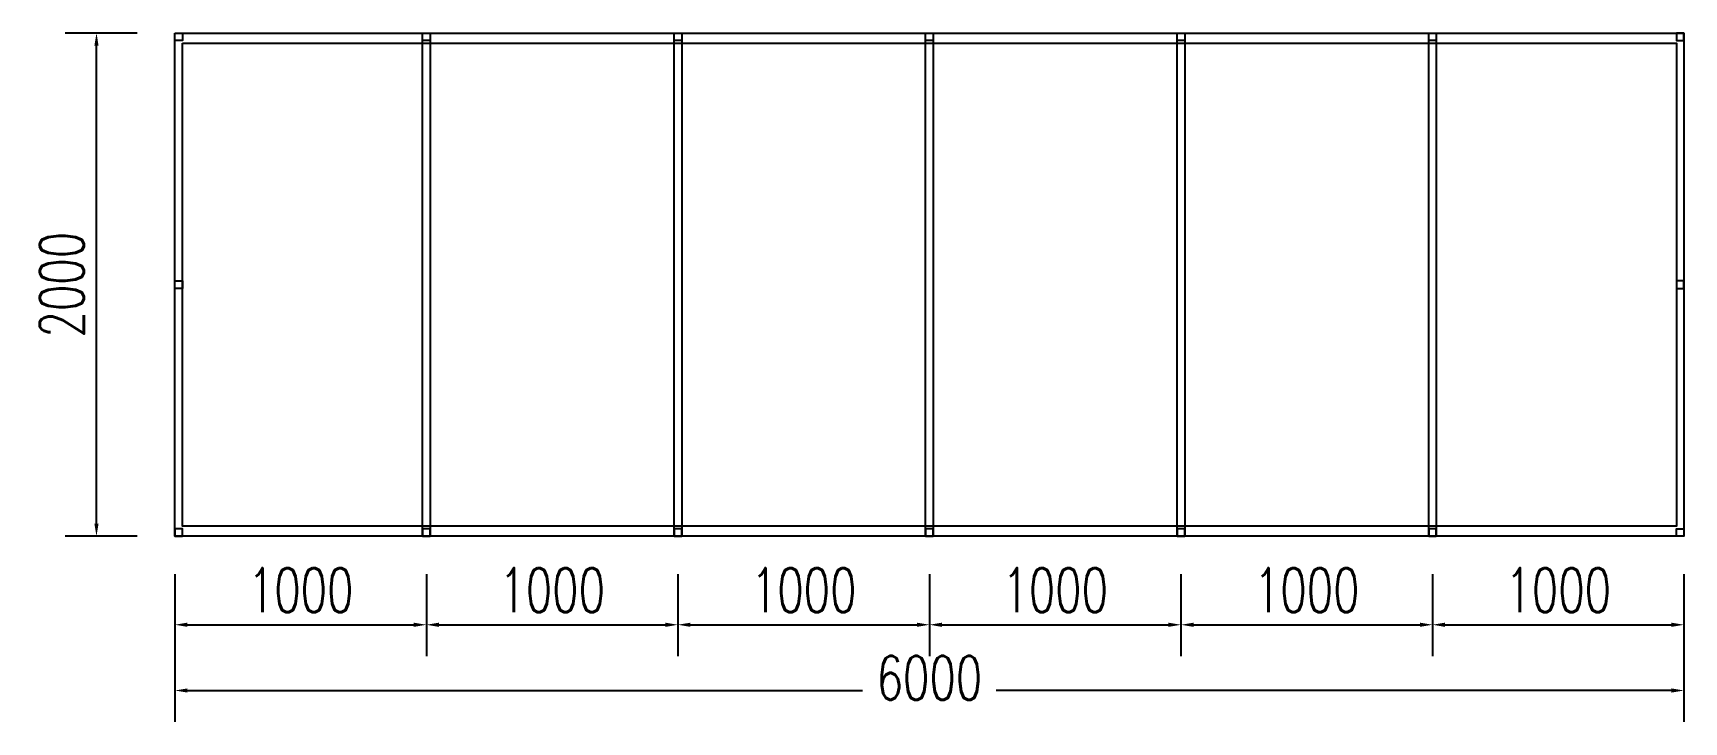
# Model space of a CAD drawing. Header units: millimetres. Extents: x -1088552 to 100, y 985 to 1353733.
# Drawn here: x -974148 to -967584, y 1257316 to 1260054 of the extents above; entities that cross this region are included whole.
import ezdxf

# ---------------------------------------------------------------- set-up
doc = ezdxf.new("R2010")
doc.units = ezdxf.units.MM
doc.header["$LTSCALE"] = 10
doc.layers.get('DEFPOINTS').update_dxf_attribs({"linetype": 'CONTINUOUS'})
doc.layers.add('W-STEEL_FRAME钢架', color=3, linetype='CONTINUOUS')
doc.styles.add('STANDARD_T3', font='simplex.shx', dxfattribs={"width": 0.7, "bigfont": 'gbcbig.shx'})
doc.dimstyles.new('W&&50', dxfattribs={"dimtxt": 175, "dimasz": 50, "dimexe": 125, "dimexo": 150, "dimgap": 50, "dimtad": 1, "dimdec": 0, "dimzin": 0, "dimdsep": 46, "dimtxsty": 'STANDARD_T3', "dimcen": 0.09, "dimclrd": 1, "dimclre": 1, "dimclrt": 7, "dimazin": 2, "dimtfac": 1, "dimtdec": 0, "dimtix": 1, "dimtmove": 2, "dimatfit": 3, "dimfxl": 100, "dimtolj": 1, "dimtzin": 0, "dimarcsym": 0})

# ---------------------------------------------------------------- blocks, each defined once
blk = doc.blocks.new('*D44')
at = {"layer": 'DEFPOINTS', "color": 0, "transparency": 16777216}
for p in [(-973584, 1258053.7), (-972584, 1258053.6), (-972584, 1257702.1)]:
    blk.add_point(p, dxfattribs=at)
at = {"layer": 'W-STEEL_FRAME钢架', "color": 1, "lineweight": -2, "transparency": 16777216}
for p, q in [((-973584, 1257903.7), (-973584, 1257577.1)), ((-972584, 1257903.6), (-972584, 1257577.1)), ((-973534, 1257702.1), (-972634, 1257702.1))]:
    blk.add_line(p, q, dxfattribs=at)
at = {"layer": 'W-STEEL_FRAME钢架', "color": 1, "transparency": 16777216}
for points in [[(-973534, 1257710.4), (-973534, 1257693.7), (-973584, 1257702.1)], [(-972634, 1257710.4), (-972634, 1257693.7), (-972584, 1257702.1)]]:
    blk.add_solid(points, dxfattribs=at)
at = {"layer": 'W-STEEL_FRAME钢架', "color": 7, "transparency": 16777216, "insert": (-973084, 1257839.6), "char_height": 175, "attachment_point": 5, "style": 'STANDARD_T3'}
blk.add_mtext('\\A1;1000', dxfattribs=at)
blk = doc.blocks.new('*D45')
at = {"layer": 'DEFPOINTS', "color": 0, "transparency": 16777216}
for p in [(-972584, 1258053.6), (-971584, 1258053.6), (-971584, 1257702.1)]:
    blk.add_point(p, dxfattribs=at)
at = {"layer": 'W-STEEL_FRAME钢架', "color": 1, "lineweight": -2, "transparency": 16777216}
for p, q in [((-972584, 1257903.6), (-972584, 1257577.1)), ((-971584, 1257903.6), (-971584, 1257577.1)), ((-972534, 1257702.1), (-971634, 1257702.1))]:
    blk.add_line(p, q, dxfattribs=at)
at = {"layer": 'W-STEEL_FRAME钢架', "color": 1, "transparency": 16777216}
for points in [[(-972534, 1257710.4), (-972534, 1257693.7), (-972584, 1257702.1)], [(-971634, 1257710.4), (-971634, 1257693.7), (-971584, 1257702.1)]]:
    blk.add_solid(points, dxfattribs=at)
at = {"layer": 'W-STEEL_FRAME钢架', "color": 7, "transparency": 16777216, "insert": (-972084, 1257839.6), "char_height": 175, "attachment_point": 5, "style": 'STANDARD_T3'}
blk.add_mtext('\\A1;1000', dxfattribs=at)
blk = doc.blocks.new('*D46')
at = {"layer": 'DEFPOINTS', "color": 0, "transparency": 16777216}
for p in [(-971584, 1258053.6), (-970584, 1258053.6), (-970584, 1257702.1)]:
    blk.add_point(p, dxfattribs=at)
at = {"layer": 'W-STEEL_FRAME钢架', "color": 1, "lineweight": -2, "transparency": 16777216}
for p, q in [((-971584, 1257903.6), (-971584, 1257577.1)), ((-970584, 1257903.6), (-970584, 1257577.1)), ((-971534, 1257702.1), (-970634, 1257702.1))]:
    blk.add_line(p, q, dxfattribs=at)
at = {"layer": 'W-STEEL_FRAME钢架', "color": 1, "transparency": 16777216}
for points in [[(-971534, 1257710.4), (-971534, 1257693.7), (-971584, 1257702.1)], [(-970634, 1257710.4), (-970634, 1257693.7), (-970584, 1257702.1)]]:
    blk.add_solid(points, dxfattribs=at)
at = {"layer": 'W-STEEL_FRAME钢架', "color": 7, "transparency": 16777216, "insert": (-971084, 1257839.6), "char_height": 175, "attachment_point": 5, "style": 'STANDARD_T3'}
blk.add_mtext('\\A1;1000', dxfattribs=at)
blk = doc.blocks.new('*D47')
at = {"layer": 'DEFPOINTS', "color": 0, "transparency": 16777216}
for p in [(-970584, 1258053.6), (-969584, 1258053.6), (-969584, 1257702.1)]:
    blk.add_point(p, dxfattribs=at)
at = {"layer": 'W-STEEL_FRAME钢架', "color": 1, "lineweight": -2, "transparency": 16777216}
for p, q in [((-970584, 1257903.6), (-970584, 1257577.1)), ((-969584, 1257903.6), (-969584, 1257577.1)), ((-970534, 1257702.1), (-969634, 1257702.1))]:
    blk.add_line(p, q, dxfattribs=at)
at = {"layer": 'W-STEEL_FRAME钢架', "color": 1, "transparency": 16777216}
for points in [[(-970534, 1257710.4), (-970534, 1257693.7), (-970584, 1257702.1)], [(-969634, 1257710.4), (-969634, 1257693.7), (-969584, 1257702.1)]]:
    blk.add_solid(points, dxfattribs=at)
at = {"layer": 'W-STEEL_FRAME钢架', "color": 7, "transparency": 16777216, "insert": (-970084, 1257839.6), "char_height": 175, "attachment_point": 5, "style": 'STANDARD_T3'}
blk.add_mtext('\\A1;1000', dxfattribs=at)
blk = doc.blocks.new('*D48')
at = {"layer": 'DEFPOINTS', "color": 0, "transparency": 16777216}
for p in [(-973584, 1258053.7), (-967584, 1258053.7), (-967584, 1257440.8)]:
    blk.add_point(p, dxfattribs=at)
at = {"layer": 'W-STEEL_FRAME钢架', "color": 1, "lineweight": -2, "transparency": 16777216}
for p, q in [((-973584, 1257903.7), (-973584, 1257315.8)), ((-967584, 1257903.7), (-967584, 1257315.8)), ((-973534, 1257440.8), (-970849.8, 1257440.8)), ((-967634, 1257440.8), (-970318.2, 1257440.8))]:
    blk.add_line(p, q, dxfattribs=at)
at = {"layer": 'W-STEEL_FRAME钢架', "color": 1, "transparency": 16777216}
for points in [[(-973534, 1257449.1), (-973534, 1257432.5), (-973584, 1257440.8)], [(-967634, 1257449.1), (-967634, 1257432.5), (-967584, 1257440.8)]]:
    blk.add_solid(points, dxfattribs=at)
at = {"layer": 'W-STEEL_FRAME钢架', "color": 7, "transparency": 16777216, "insert": (-970584, 1257490.8), "char_height": 175, "attachment_point": 5, "style": 'STANDARD_T3'}
blk.add_mtext('\\A1;6000', dxfattribs=at)
blk = doc.blocks.new('*D33')
at = {"layer": 'DEFPOINTS', "color": 0, "transparency": 16777216}
for p in [(-973895.7, 1260053.7), (-973584, 1260053.7), (-973584, 1258053.7)]:
    blk.add_point(p, dxfattribs=at)
at = {"layer": 'W-STEEL_FRAME钢架', "color": 1, "lineweight": -2, "transparency": 16777216}
for p, q in [((-973734, 1260053.7), (-974020.7, 1260053.7)), ((-973895.7, 1258103.7), (-973895.7, 1260003.7)), ((-973734, 1258053.7), (-974020.7, 1258053.7))]:
    blk.add_line(p, q, dxfattribs=at)
at = {"layer": 'W-STEEL_FRAME钢架', "color": 1, "transparency": 16777216}
for points in [[(-973904, 1260003.7), (-973887.4, 1260003.7), (-973895.7, 1260053.7)], [(-973904, 1258103.7), (-973887.4, 1258103.7), (-973895.7, 1258053.7)]]:
    blk.add_solid(points, dxfattribs=at)
at = {"layer": 'W-STEEL_FRAME钢架', "color": 7, "transparency": 16777216, "insert": (-974033.2, 1259053.7), "char_height": 175, "attachment_point": 5, "rotation": 90, "style": 'STANDARD_T3'}
blk.add_mtext('\\A1;2000', dxfattribs=at)
blk = doc.blocks.new('*D35')
at = {"layer": 'DEFPOINTS', "color": 0, "transparency": 16777216}
for p in [(-969584, 1258053.6), (-968584, 1258053.6), (-968584, 1257702.1)]:
    blk.add_point(p, dxfattribs=at)
at = {"layer": 'W-STEEL_FRAME钢架', "color": 1, "lineweight": -2, "transparency": 16777216}
for p, q in [((-969584, 1257903.6), (-969584, 1257577.1)), ((-968584, 1257903.6), (-968584, 1257577.1)), ((-969534, 1257702.1), (-968634, 1257702.1))]:
    blk.add_line(p, q, dxfattribs=at)
at = {"layer": 'W-STEEL_FRAME钢架', "color": 1, "transparency": 16777216}
for points in [[(-969534, 1257710.4), (-969534, 1257693.7), (-969584, 1257702.1)], [(-968634, 1257710.4), (-968634, 1257693.7), (-968584, 1257702.1)]]:
    blk.add_solid(points, dxfattribs=at)
at = {"layer": 'W-STEEL_FRAME钢架', "color": 7, "transparency": 16777216, "insert": (-969084, 1257839.6), "char_height": 175, "attachment_point": 5, "style": 'STANDARD_T3'}
blk.add_mtext('\\A1;1000', dxfattribs=at)
blk = doc.blocks.new('*U22')
at = {"layer": 'W-STEEL_FRAME钢架', "color": 5, "transparency": 33554687}
for points in [[(-15, 1000), (15, 1000), (15, 970), (-15, 970)], [(-15, -1000), (15, -1000), (15, -970), (-15, -970)]]:
    blk.add_lwpolyline(points, close=True, dxfattribs=at)
at = {"layer": 'W-STEEL_FRAME钢架', "transparency": 33554687}
blk.add_lwpolyline([(-15, 1000), (15, 1000), (15, -1000), (-15, -1000)], close=True, dxfattribs=at)
blk = doc.blocks.new('*U23')
at = {"layer": 'W-STEEL_FRAME钢架', "color": 0, "linetype": 'ByBlock', "lineweight": -2, "transparency": 16777216}
for p in [(0, 0), (1000, 0), (2000, 0), (3000, 0), (4000, 0)]:
    blk.add_blockref('*U22', p, dxfattribs=at)
blk = doc.blocks.new('*D192')
at = {"layer": 'DEFPOINTS', "color": 0, "transparency": 16777216}
for p in [(-968584, 1258053.6), (-967584, 1258053.7), (-967584, 1257702.1)]:
    blk.add_point(p, dxfattribs=at)
at = {"layer": 'W-STEEL_FRAME钢架', "color": 1, "lineweight": -2, "transparency": 16777216}
for p, q in [((-968584, 1257903.6), (-968584, 1257577.1)), ((-967584, 1257903.7), (-967584, 1257577.1)), ((-968534, 1257702.1), (-967634, 1257702.1))]:
    blk.add_line(p, q, dxfattribs=at)
at = {"layer": 'W-STEEL_FRAME钢架', "color": 1, "transparency": 16777216}
for points in [[(-968534, 1257710.4), (-968534, 1257693.7), (-968584, 1257702.1)], [(-967634, 1257710.4), (-967634, 1257693.7), (-967584, 1257702.1)]]:
    blk.add_solid(points, dxfattribs=at)
at = {"layer": 'W-STEEL_FRAME钢架', "color": 7, "transparency": 16777216, "insert": (-968084, 1257839.6), "char_height": 175, "attachment_point": 5, "style": 'STANDARD_T3'}
blk.add_mtext('\\A1;1000', dxfattribs=at)

msp = doc.modelspace()

# ---------------------------------------------------------------- linework, layer by layer
at = {"layer": 'W-STEEL_FRAME钢架', "transparency": 33554687}
for points in [[(-973584, 1260053.7), (-967584, 1260053.7), (-967584, 1258053.7), (-973584, 1258053.7)], [(-973553.3, 1260013.7), (-967613.3, 1260013.7), (-967614, 1258093.7), (-973554, 1258093.7)]]:
    msp.add_lwpolyline(points, close=True, dxfattribs=at)
at = {"layer": 'W-STEEL_FRAME钢架', "color": 5, "transparency": 33554687}
for points in [[(-973584, 1260053.7), (-973554, 1260053.7), (-973554, 1260023.7), (-973584, 1260023.7)], [(-967584, 1260053.7), (-967614, 1260053.7), (-967614, 1260023.7), (-967584, 1260023.7)], [(-973584, 1259068.7), (-973554, 1259068.7), (-973554, 1259038.7), (-973584, 1259038.7)], [(-967584, 1259068.7), (-967614, 1259068.7), (-967614, 1259038.7), (-967584, 1259038.7)], [(-973584, 1258053.7), (-973554, 1258053.7), (-973554, 1258083.7), (-973584, 1258083.7)], [(-967584, 1258053.7), (-967614, 1258053.7), (-967614, 1258083.7), (-967584, 1258083.7)]]:
    msp.add_lwpolyline(points, close=True, dxfattribs=at)

# ---------------------------------------------------------------- block references
at = {"layer": 'W-STEEL_FRAME钢架', "transparency": 33554687}
msp.add_blockref('*U23', (-972584, 1259053.7), dxfattribs=at)

# ---------------------------------------------------------------- dimensions: what is measured, and where the dimension line sits
dim = msp.add_linear_dim(base=(-973895.7, 1260053.7), p1=(-973584, 1258053.7), p2=(-973584, 1260053.7), angle=90, dimstyle='W&&50', dxfattribs=at)
dim.commit()
dim.dimension.update_dxf_attribs({"geometry": '*D33', "text_midpoint": (-974033.2, 1259053.7)})
for base, p1, p2, picture, middle in [((-972584, 1257702.1), (-973584, 1258053.7), (-972584, 1258053.6), '*D44', (-973084, 1257839.6)), ((-971584, 1257702.1), (-972584, 1258053.6), (-971584, 1258053.6), '*D45', (-972084, 1257839.6)), ((-970584, 1257702.1), (-971584, 1258053.6), (-970584, 1258053.6), '*D46', (-971084, 1257839.6)), ((-969584, 1257702.1), (-970584, 1258053.6), (-969584, 1258053.6), '*D47', (-970084, 1257839.6)), ((-968584, 1257702.1), (-969584, 1258053.6), (-968584, 1258053.6), '*D35', (-969084, 1257839.6)), ((-967584, 1257702.1), (-968584, 1258053.6), (-967584, 1258053.7), '*D192', (-968084, 1257839.6))]:
    dim = msp.add_linear_dim(base=base, p1=p1, p2=p2, dimstyle='W&&50', dxfattribs=at)
    dim.commit()
    dim.dimension.update_dxf_attribs({"geometry": picture, "text_midpoint": middle})
dim = msp.add_linear_dim(base=(-967584, 1257440.8), p1=(-973584, 1258053.7), p2=(-967584, 1258053.7), dimstyle='W&&50', dxfattribs=at)
dim.commit()
dim.dimension.update_dxf_attribs({"geometry": '*D48', "text_midpoint": (-970584, 1257490.8), "dimtype": 160})

doc.saveas('drawing.dxf')
